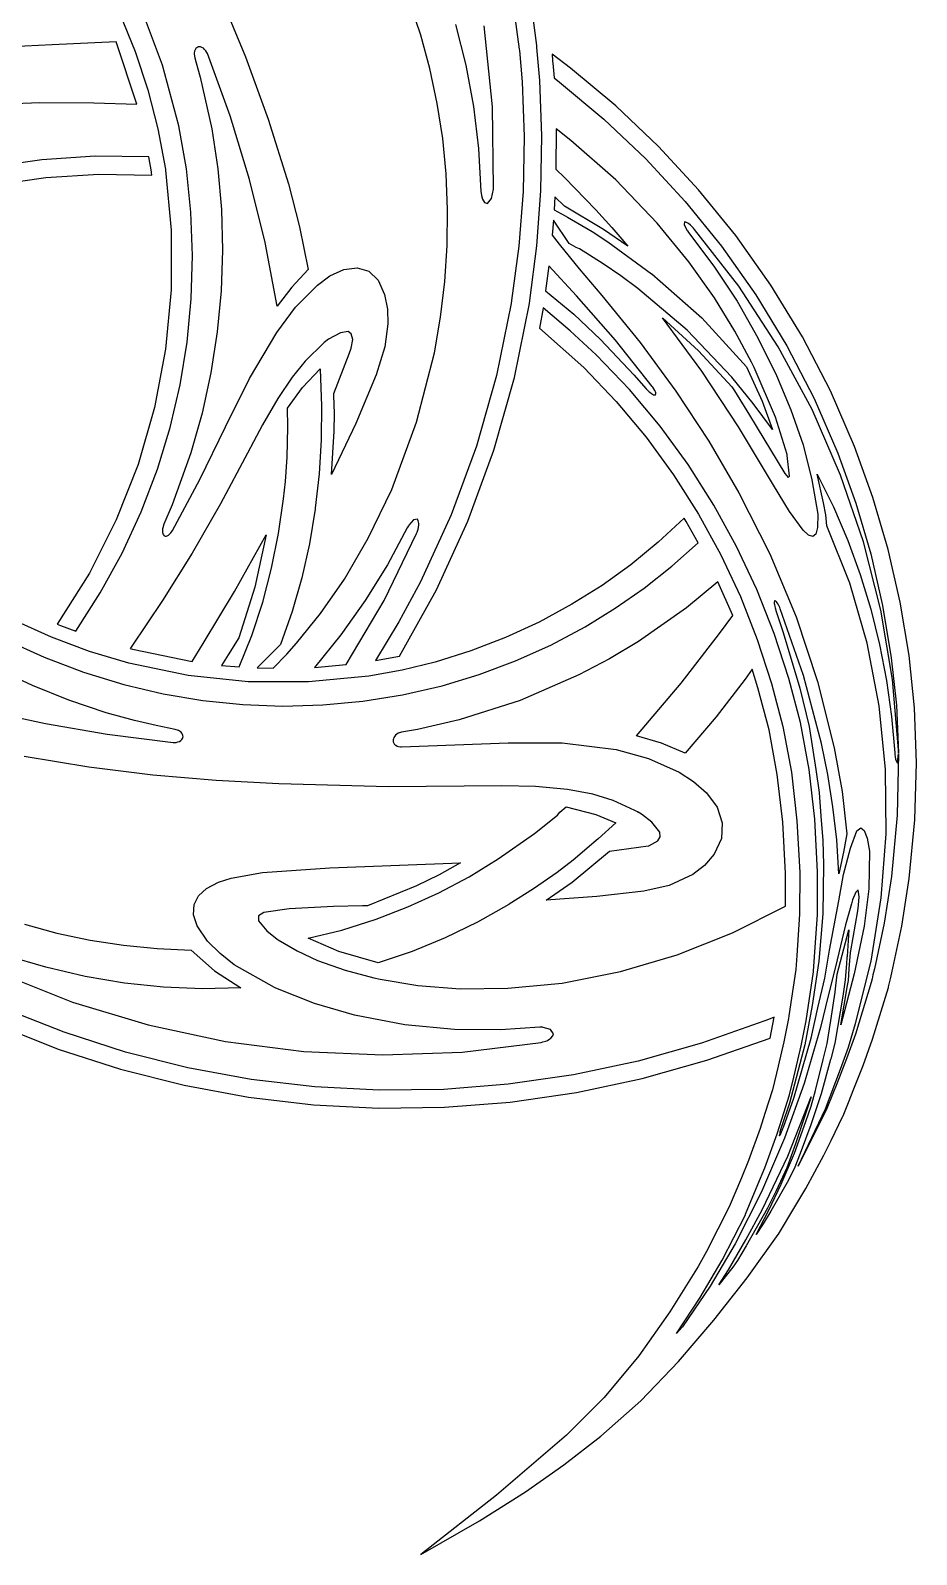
# Model space of a CAD drawing. Extents: x 0 to 179, y 0 to 188.
# Drawn here: x 106.1 to 178.8, y 0 to 125 of the extents above; entities that cross this region are included whole.
import ezdxf

# ---------------------------------------------------------------- set-up
doc = ezdxf.new("R2010")
doc.units = 0

msp = doc.modelspace()

# ---------------------------------------------------------------- linework, layer by layer
at = {"layer": 'Layer 1'}
for p, q in [((121.701329, 127.753949), (123.751054, 122.795496)), ((145.530292, 128.370305), (146.18922, 123.44251)), ((147.632023, 123.730539), (147.00178, 128.488046)), ((113.443101, 126.321666), (114.69399, 123.252624)), ((116.953996, 122.11512), (115.130941, 126.918012)), ((138.119264, 124.567579), (137.224777, 127.243992)), ((140.977357, 125.445189), (141.811611, 122.127887)), ((143.9971, 118.704653), (143.32929, 125.333422)), ((107.895131, 123.781857), (103.117762, 123.547928)), ((113.134021, 124.040799), (107.895131, 123.781857)), ((114.835891, 118.923899), (113.134021, 124.040799)), ((138.854948, 121.840691), (138.119264, 124.567579)), ((147.632938, 123.728755), (147.632023, 123.730539)), ((147.651, 123.582), (147.632938, 123.728755)), ((114.69399, 123.252624), (115.735766, 120.106445)), ((119.55013, 123.113914), (119.542013, 123.0197)), ((119.542013, 123.0197), (119.59561, 122.726)), ((119.571381, 123.280143), (119.55013, 123.113914)), ((119.609972, 123.36761), (119.571381, 123.280143)), ((119.59561, 122.726), (119.715258, 122.314475)), ((119.675817, 123.483186), (119.609972, 123.36761)), ((119.745856, 123.54237), (119.675817, 123.483186)), ((119.810813, 123.597508), (119.745856, 123.54237)), ((119.847826, 123.602794), (119.810813, 123.597508)), ((119.879717, 123.621218), (119.847826, 123.602794)), ((119.955282, 123.618587), (119.879717, 123.621218)), ((120.070053, 123.612875), (119.955282, 123.618587)), ((120.181212, 123.57026), (120.070053, 123.612875)), ((120.291662, 123.508143), (120.181212, 123.57026)), ((120.393903, 123.414479), (120.291662, 123.508143)), ((120.49009, 123.304695), (120.393903, 123.414479)), ((120.571248, 123.166787), (120.49009, 123.304695)), ((120.626047, 123.073755), (120.571248, 123.166787)), ((122.483028, 117.952339), (120.626047, 123.073755)), ((123.751054, 122.795496), (125.619313, 117.690833)), ((146.18922, 123.44251), (146.20459, 123.322371)), ((146.20459, 123.322371), (146.426893, 120.756691)), ((147.889184, 120.858115), (147.651, 123.582)), ((147.651, 123.582), (147.651, 123.582)), ((150.399, 121.885), (148.88375, 123.0179)), ((148.88375, 123.0179), (148.884501, 123.009843)), ((148.884501, 123.009843), (148.932329, 122.491421)), ((148.932329, 122.491421), (148.93297, 122.484515)), ((148.93297, 122.484515), (148.975498, 121.997964)), ((118.295461, 117.143066), (116.953996, 122.11512)), ((119.715258, 122.314475), (120.029089, 121.143805)), ((139.470416, 118.987776), (138.854948, 121.840691)), ((141.811611, 122.127887), (142.442219, 118.73299)), ((148.975498, 121.997964), (148.976141, 121.990908)), ((148.976141, 121.990908), (149.048988, 121.06879)), ((154.116591, 118.787821), (150.399, 121.885)), ((150.399, 121.885), (150.399, 121.885)), ((115.735766, 120.106445), (116.56453, 116.8937)), ((120.029089, 121.143805), (120.989093, 116.907775)), ((146.426893, 120.756691), (146.596899, 116.261371)), ((148.061966, 116.338898), (147.889184, 120.858115)), ((149.048988, 121.06879), (149.499979, 120.727324)), ((149.499979, 120.727324), (153.143508, 117.691702)), ((102.465481, 118.900015), (106.897141, 119.056586)), ((106.897141, 119.056586), (111.310651, 119.044651)), ((111.310651, 119.044651), (114.835891, 118.923899)), ((139.919603, 116.106465), (139.470416, 118.987776)), ((142.442219, 118.73299), (142.861044, 115.276419)), ((157.621935, 115.459687), (154.116591, 118.787821)), ((124.066797, 112.739955), (122.483028, 117.952339)), ((125.619313, 117.690833), (127.272961, 112.403075)), ((144.093063, 112.030735), (143.9971, 118.704653)), ((153.143508, 117.691702), (156.57907, 114.429785)), ((116.56453, 116.8937), (117.183127, 113.59471)), ((118.904817, 113.61483), (118.295461, 117.143066)), ((120.989093, 116.907775), (121.480224, 113.609163)), ((146.596899, 116.261371), (146.511192, 111.767283)), ((147.980986, 111.820659), (148.061966, 116.338898)), ((149.222213, 116.891817), (149.210018, 113.583707)), ((150.430713, 115.949196), (149.222213, 116.891817)), ((140.201593, 113.204017), (139.919603, 116.106465)), ((142.861044, 115.276419), (143.059953, 111.774091)), ((154.108033, 112.707522), (150.430713, 115.949196)), ((160.904312, 111.911459), (157.621935, 115.459687)), ((107.047165, 114.370687), (102.704192, 113.730811)), ((111.427541, 114.659047), (107.047165, 114.370687)), ((115.824023, 114.593627), (111.427541, 114.659047)), ((116.02934, 113.383947), (115.824023, 114.593627)), ((156.57907, 114.429785), (159.796161, 110.952212)), ((103.05961, 112.29699), (107.366868, 112.918055)), ((107.366868, 112.918055), (111.710187, 113.189666)), ((111.710187, 113.189666), (116.06834, 113.10963)), ((116.040965, 113.320427), (116.02934, 113.383947)), ((116.06834, 113.10963), (116.040965, 113.320427)), ((117.183127, 113.59471), (117.198536, 113.510292)), ((117.198536, 113.510292), (117.662362, 108.598518)), ((119.275679, 110.065681), (118.904817, 113.61483)), ((121.480224, 113.609163), (121.772744, 110.290038)), ((125.362346, 107.588022), (124.066797, 112.739955)), ((140.315468, 110.287691), (140.201593, 113.204017)), ((149.210018, 113.583707), (149.90425, 112.915484)), ((149.90425, 112.915484), (152.468, 110.254264)), ((157.504273, 109.172456), (154.108033, 112.707522)), ((127.272961, 112.403075), (128.177525, 108.857665)), ((143.059953, 111.774091), (143.076675, 111.61991)), ((143.076675, 111.61991), (143.097257, 111.430717)), ((143.097257, 111.430717), (143.181492, 111.133089)), ((143.928554, 111.174963), (144.082217, 111.947198)), ((144.082217, 111.947198), (144.093063, 112.030735)), ((146.511192, 111.767283), (146.170288, 107.285325)), ((147.646736, 107.314074), (147.980986, 111.820659)), ((149.124487, 111.321298), (149.059782, 110.244618)), ((149.91393, 110.548334), (149.124487, 111.321298)), ((163.953, 108.154), (160.904312, 111.911459)), ((119.408793, 106.507517), (119.275679, 110.065681)), ((121.772744, 110.290038), (121.866133, 106.959356)), ((140.28045, 107.33167), (140.315468, 110.287691)), ((143.181492, 111.133089), (143.359008, 110.852029)), ((143.359008, 110.852029), (143.588264, 110.786588)), ((143.588264, 110.786588), (143.928554, 111.174963)), ((149.059782, 110.244618), (149.968565, 109.762095)), ((153.11356, 108.648734), (149.91393, 110.548334)), ((152.468, 110.254264), (153.80105, 108.809354)), ((159.796161, 110.952212), (162.784279, 107.269624)), ((128.177525, 108.857665), (128.879287, 105.365195)), ((149.007265, 109.41583), (148.89861, 108.18286)), ((150.300935, 107.50786), (149.007265, 109.41583)), ((149.968565, 109.762095), (149.968952, 109.761812)), ((149.968952, 109.761812), (150.158964, 109.661155)), ((150.158964, 109.661155), (150.16276, 109.659081)), ((150.16276, 109.659081), (152.16346, 108.473501)), ((153.80105, 108.809354), (155.10875, 107.272014)), ((160.116492, 105.98373), (157.504273, 109.172456)), ((159.7464, 109.274582), (159.707515, 109.05211)), ((159.707515, 109.05211), (159.948739, 108.592618)), ((159.848446, 109.254152), (159.7464, 109.274582)), ((160.023759, 109.167276), (159.848446, 109.254152)), ((160.078423, 109.131507), (160.023759, 109.167276)), ((160.240001, 108.998439), (160.078423, 109.131507)), ((160.342081, 108.905097), (160.240001, 108.998439)), ((160.492206, 108.745097), (160.342081, 108.905097)), ((160.575094, 108.656722), (160.492206, 108.745097)), ((117.662362, 108.598518), (117.661148, 103.697736)), ((126.354457, 102.369155), (125.362346, 107.588022)), ((148.89861, 108.18286), (149.474792, 107.435686)), ((150.878079, 107.181634), (150.300935, 107.50786)), ((152.16346, 108.473501), (153.46584, 107.64054)), ((155.10875, 107.272014), (153.11356, 108.648734)), ((153.46584, 107.64054), (157.05546, 105.02103)), ((159.948739, 108.592618), (159.986063, 108.539366)), ((159.986063, 108.539366), (160.087742, 108.394197)), ((160.087742, 108.394197), (162.161657, 105.635065)), ((164.211812, 103.995047), (160.575094, 108.656722)), ((166.829803, 104.087134), (163.953, 108.154)), ((119.304904, 102.952239), (119.408793, 106.507517)), ((121.866133, 106.959356), (121.759872, 103.626075)), ((140.090712, 104.383568), (140.28045, 107.33167)), ((146.170288, 107.285325), (145.574707, 102.826391)), ((147.059708, 102.829815), (147.646736, 107.314074)), ((149.474792, 107.435686), (151.119242, 105.420546)), ((151.1255, 107.06559), (150.878079, 107.181634)), ((153.092, 105.819), (151.1255, 107.06559)), ((162.784279, 107.269624), (165.603565, 103.284084)), ((128.879287, 105.365195), (127.54702, 103.926042)), ((130.664872, 104.839053), (131.804968, 105.368879)), ((131.804968, 105.368879), (132.9026, 105.513639)), ((132.9026, 105.513639), (133.851919, 105.215801)), ((133.851919, 105.215801), (134.616786, 104.479064)), ((148.634004, 105.668372), (148.359904, 103.629252)), ((150.881584, 103.212382), (148.634004, 105.668372)), ((151.119242, 105.420546), (152.975752, 103.236276)), ((154.535754, 104.850752), (153.092, 105.819)), ((157.05546, 105.02103), (157.068459, 105.01056)), ((157.068459, 105.01056), (157.075514, 105.004932)), ((157.075514, 105.004932), (161.16591, 101.4034)), ((162.209398, 103.042709), (160.116492, 105.98373)), ((162.161657, 105.635065), (164.058888, 102.755544)), ((127.54702, 103.926042), (126.354457, 102.369155)), ((127.855614, 102.267182), (129.651788, 104.094609)), ((129.651788, 104.094609), (130.664872, 104.839053)), ((134.616786, 104.479064), (135.161058, 103.307129)), ((139.746804, 101.449452), (140.090712, 104.383568)), ((155.930874, 103.799622), (154.535754, 104.850752)), ((159.980342, 100.380111), (155.930874, 103.799622)), ((167.432884, 99.037062), (164.211812, 103.995047)), ((169.417758, 99.837474), (166.829803, 104.087134)), ((117.661148, 103.697736), (117.20243, 98.839501)), ((118.964755, 99.411745), (119.304904, 102.952239)), ((121.759872, 103.626075), (121.438997, 100.248153)), ((135.161058, 103.307129), (135.39416, 102.119162)), ((145.541904, 102.590239), (144.342176, 96.680272)), ((145.574707, 102.826391), (145.541904, 102.590239)), ((145.80755, 96.503009), (147.025974, 102.58354)), ((147.025974, 102.58354), (147.059841, 102.829561)), ((147.059841, 102.829561), (147.059708, 102.829815)), ((148.359904, 103.629252), (150.663822, 101.692475)), ((154.081259, 99.577274), (150.881584, 103.212382)), ((152.975752, 103.236276), (156.107485, 99.370584)), ((163.884786, 100.313037), (162.209398, 103.042709)), ((164.058888, 102.755544), (165.774226, 99.7641)), ((165.603565, 103.284084), (168.139762, 99.119395)), ((126.326168, 100.211329), (127.855614, 102.267182)), ((135.39416, 102.119162), (135.409594, 100.908639)), ((139.249278, 98.535391), (139.746804, 101.449452)), ((148.150278, 102.208208), (147.861246, 100.555758)), ((148.15043, 102.20901), (148.150278, 102.208208)), ((150.383508, 100.346272), (148.15043, 102.20901)), ((150.663822, 101.692475), (152.858, 99.6322)), ((161.169111, 97.018519), (157.940018, 101.401661)), ((157.940018, 101.401661), (160.894097, 98.683833)), ((161.16591, 101.4034), (164.842674, 97.380492)), ((121.438997, 100.248153), (120.915598, 96.898749)), ((124.068558, 96.424369), (126.326168, 100.211329)), ((131.548067, 100.169741), (130.563712, 99.64789)), ((132.169022, 100.273319), (131.548067, 100.169741)), ((132.42235, 100.08862), (132.169022, 100.273319)), ((132.545856, 99.625879), (132.42235, 100.08862)), ((135.409594, 100.908639), (135.180102, 99.023429)), ((147.861246, 100.555758), (147.861031, 100.554604)), ((147.861031, 100.554604), (151.490121, 97.318084)), ((152.51398, 98.367), (150.383508, 100.346272)), ((163.638164, 96.544542), (159.980342, 100.380111)), ((165.244453, 97.758356), (163.884786, 100.313037)), ((117.20243, 98.839501), (116.293745, 94.055371)), ((118.389092, 95.897936), (118.964755, 99.411745)), ((130.189996, 99.368056), (128.639869, 97.854558)), ((130.207308, 99.385122), (130.189996, 99.368056)), ((130.563712, 99.64789), (130.207308, 99.385122)), ((132.253085, 98.447368), (132.423739, 98.906729)), ((132.423739, 98.906729), (132.545856, 99.625879)), ((135.180102, 99.023429), (134.462601, 96.715259)), ((152.858, 99.6322), (155.60653, 96.73811)), ((152.858, 99.6322), (152.858, 99.6322)), ((157.092374, 95.784502), (154.081259, 99.577274)), ((156.107485, 99.370584), (159.039938, 95.395739)), ((165.774226, 99.7641), (167.302462, 96.669197)), ((170.214435, 93.884111), (167.432884, 99.037062)), ((168.139762, 99.119395), (170.384405, 94.790596)), ((171.70823, 95.420363), (169.417758, 99.837474)), ((128.639869, 97.854558), (127.589066, 96.532782)), ((130.991785, 95.188498), (132.253085, 98.447368)), ((137.783115, 92.847074), (139.249278, 98.535391)), ((155.228633, 95.533987), (152.51398, 98.367)), ((160.894097, 98.683833), (163.624918, 95.741761)), ((165.461064, 97.328786), (165.244453, 97.758356)), ((120.915598, 96.898749), (120.191379, 93.586959)), ((122.117528, 92.470719), (124.068558, 96.424369)), ((127.589066, 96.532782), (126.405686, 94.775456)), ((128.42188, 95.692911), (129.859841, 97.219314)), ((129.859841, 97.219314), (129.955656, 94.898444)), ((134.462601, 96.715259), (132.800551, 92.740089)), ((144.342176, 96.680272), (142.695899, 90.887988)), ((144.125345, 90.543723), (145.80755, 96.503009)), ((151.490121, 97.318084), (154.137652, 94.555091)), ((155.60653, 96.73811), (156.599336, 95.58862)), ((164.173428, 92.478361), (161.169111, 97.018519)), ((165.392454, 94.382932), (163.638164, 96.544542)), ((164.842674, 97.380492), (166.107644, 94.562002)), ((167.201784, 93.271056), (165.461064, 97.328786)), ((167.302462, 96.669197), (168.476049, 93.856394)), ((117.578659, 92.422709), (118.389092, 95.897936)), ((127.186301, 93.998514), (128.42188, 95.692911)), ((130.996743, 95.039389), (130.991785, 95.188498)), ((131.034395, 93.571929), (130.996743, 95.039389)), ((157.746362, 92.530246), (155.228633, 95.533987)), ((156.599336, 95.58862), (156.823082, 95.358815)), ((156.823082, 95.358815), (156.898839, 95.296139)), ((156.898839, 95.296139), (157.037306, 95.186693)), ((157.037306, 95.186693), (157.113224, 95.141783)), ((157.147147, 95.704068), (157.092374, 95.784502)), ((157.113224, 95.141783), (157.218307, 95.088725)), ((157.239868, 95.568384), (157.147147, 95.704068)), ((157.218307, 95.088725), (157.279727, 95.075715)), ((157.306526, 95.45063), (157.239868, 95.568384)), ((157.279727, 95.075715), (157.331396, 95.064787)), ((157.359689, 95.338023), (157.306526, 95.45063)), ((157.331396, 95.064787), (157.345956, 95.078596)), ((157.345956, 95.078596), (157.370879, 95.0797)), ((157.387911, 95.245378), (157.359689, 95.338023)), ((157.370879, 95.0797), (157.381188, 95.112638)), ((157.381188, 95.112638), (157.398457, 95.167316)), ((157.398457, 95.167316), (157.387911, 95.245378)), ((159.039938, 95.395739), (161.747873, 91.295962)), ((163.624918, 95.741761), (163.840787, 95.409264)), ((163.840787, 95.409264), (165.075477, 93.416734)), ((173.69258, 90.851145), (171.70823, 95.420363)), ((116.293745, 94.055371), (114.942628, 89.376899)), ((126.405686, 94.775456), (125.136213, 92.638376)), ((127.220535, 92.460314), (127.186301, 93.998514)), ((129.955656, 94.898444), (129.957456, 94.824586)), ((129.978298, 94.28318), (129.957092, 91.40481)), ((129.957456, 94.824586), (129.978298, 94.28318)), ((154.137652, 94.555091), (156.593105, 91.625573)), ((166.957014, 92.238832), (165.392454, 94.382932)), ((166.107644, 94.562002), (166.957014, 92.238832)), ((168.476049, 93.856394), (169.482772, 90.979647)), ((172.530314, 88.505762), (170.214435, 93.884111)), ((170.384405, 94.790596), (172.329029, 90.312724)), ((120.191379, 93.586959), (119.268042, 90.321875)), ((125.136213, 92.638376), (123.900716, 90.318116)), ((132.800551, 92.740089), (130.803441, 88.566469)), ((131.007064, 92.111399), (131.034395, 93.571929)), ((135.755728, 87.333791), (137.783115, 92.847074)), ((160.059155, 89.366006), (157.746362, 92.530246)), ((167.034421, 87.686322), (164.173428, 92.478361)), ((165.075477, 93.416734), (167.977437, 88.626564)), ((168.16255, 90.183966), (167.201784, 93.271056)), ((116.534201, 88.997966), (117.578659, 92.422709)), ((119.999488, 88.145779), (122.117528, 92.470719)), ((127.158381, 89.991172), (127.223611, 92.433432)), ((127.220185, 92.456927), (127.220535, 92.460314)), ((127.223611, 92.433432), (127.220185, 92.456927)), ((129.957092, 91.40481), (129.789782, 88.60827)), ((130.803441, 88.566469), (131.007064, 92.111399)), ((156.593105, 91.625573), (158.848663, 88.53951)), ((161.747873, 91.295962), (164.206052, 87.055476)), ((119.268042, 90.321875), (117.743092, 86.070205)), ((123.900716, 90.318116), (121.693627, 86.151327)), ((127.035434, 87.977672), (127.158381, 89.991172)), ((142.695899, 90.887988), (140.611304, 85.238629)), ((141.987948, 84.732145), (144.125345, 90.543723)), ((168.178097, 90.118276), (168.16255, 90.183966)), ((168.370572, 88.420706), (168.178097, 90.118276)), ((169.482772, 90.979647), (169.514595, 90.889243)), ((169.514595, 90.889243), (170.202693, 88.112335)), ((172.329029, 90.312724), (173.802586, 86.21843)), ((175.195605, 86.675434), (173.69258, 90.851145)), ((114.942628, 89.376899), (113.156616, 84.835641)), ((115.203184, 85.505808), (116.534201, 88.997966)), ((162.159, 86.0515), (160.059155, 89.366006)), ((117.768828, 83.973149), (119.999488, 88.145779)), ((126.876097, 86.564192), (127.035434, 87.977672)), ((129.789782, 88.60827), (129.474935, 85.7828)), ((158.848663, 88.53951), (160.896511, 85.306884)), ((168.354851, 85.52998), (167.034421, 87.686322)), ((167.977437, 88.626564), (168.250174, 88.318074)), ((168.250174, 88.318074), (168.370572, 88.420706)), ((170.202693, 88.112335), (170.677935, 85.291193)), ((171.160424, 86.24616), (170.639053, 88.59129)), ((170.639053, 88.59129), (171.958409, 85.903328)), ((174.419996, 83.036259), (172.530314, 88.505762)), ((126.466589, 83.706245), (126.876097, 86.564192)), ((133.820839, 83.345825), (135.755728, 87.333791)), ((164.206052, 87.055476), (166.742692, 82.05928)), ((171.341529, 85.250345), (171.160424, 86.24616)), ((176.443022, 82.420569), (175.195605, 86.675434)), ((113.637098, 82.117413), (115.203184, 85.505808)), ((117.743092, 86.070205), (117.062844, 84.492245)), ((121.693627, 86.151327), (119.380796, 82.116726)), ((129.463646, 85.712688), (128.994664, 82.879793)), ((129.474935, 85.7828), (129.463646, 85.712688)), ((140.611304, 85.238629), (138.096624, 79.757439)), ((159.718978, 84.98454), (157.593709, 82.997591)), ((159.886, 84.7121), (159.718978, 84.98454)), ((160.896511, 85.306884), (162.717727, 81.980063)), ((164.023127, 82.64649), (162.159, 86.0515)), ((169.492408, 83.998831), (168.354851, 85.52998)), ((170.677935, 85.291193), (170.658628, 84.200143)), ((171.408111, 84.344071), (171.341529, 85.250345)), ((171.958409, 85.903328), (173.130951, 83.155012)), ((173.802586, 86.21843), (175.025457, 82.046519)), ((113.156616, 84.835641), (110.943243, 80.463154)), ((116.953429, 84.095283), (116.936778, 83.916919)), ((116.936778, 83.916919), (116.947362, 83.82183)), ((116.947362, 83.82183), (116.974032, 83.691559)), ((116.966626, 84.193866), (116.953429, 84.095283)), ((117.062844, 84.492245), (116.966626, 84.193866)), ((117.527796, 83.662363), (117.620882, 83.761333)), ((117.620882, 83.761333), (117.71395, 83.895194)), ((117.71395, 83.895194), (117.768828, 83.973149)), ((137.004419, 84.178813), (135.385932, 81.1387)), ((137.105254, 84.343828), (137.004419, 84.178813)), ((137.140385, 84.404757), (137.105254, 84.343828)), ((137.518512, 84.844511), (137.140385, 84.404757)), ((137.842141, 84.881374), (137.518512, 84.844511)), ((137.779489, 83.718584), (137.824, 83.8419)), ((137.824, 83.8419), (137.901944, 84.070613)), ((137.824, 83.8419), (137.824, 83.8419)), ((137.907984, 84.758458), (137.842141, 84.881374)), ((137.901944, 84.070613), (137.930465, 84.219499)), ((137.954059, 84.527646), (137.907984, 84.758458)), ((137.930465, 84.219499), (137.957147, 84.453159)), ((137.957147, 84.453159), (137.954059, 84.527646)), ((139.403944, 79.09474), (141.987948, 84.732145)), ((160.87969, 82.951035), (159.886, 84.7121)), ((159.886, 84.7121), (159.886, 84.7121)), ((169.925883, 83.578573), (169.492408, 83.998831)), ((170.658628, 84.200143), (170.514275, 83.675361)), ((173.300078, 79.657659), (171.408111, 84.344071)), ((116.974032, 83.691559), (117.013074, 83.619403)), ((117.013074, 83.619403), (117.046182, 83.558364)), ((117.046182, 83.558364), (117.077297, 83.544868)), ((117.077297, 83.544868), (117.101641, 83.516327)), ((117.101641, 83.516327), (117.154182, 83.511394)), ((117.154182, 83.511394), (117.241589, 83.502123)), ((117.241589, 83.502123), (117.33428, 83.529327)), ((117.33428, 83.529327), (117.429496, 83.579858)), ((117.429496, 83.579858), (117.527796, 83.662363)), ((122.846373, 78.959267), (125.452369, 83.598466)), ((125.452369, 83.598466), (124.521894, 79.329284)), ((125.893896, 80.87891), (126.466589, 83.706245)), ((128.994664, 82.879793), (128.3649, 80.080657)), ((131.868166, 79.987927), (133.820839, 83.345825)), ((135.106627, 78.22953), (137.779489, 83.718584)), ((157.593709, 82.997591), (155.347864, 81.152708)), ((158.706046, 81.037444), (160.87969, 82.951035)), ((165.670385, 79.135572), (164.023127, 82.64649)), ((170.268266, 83.46946), (169.925883, 83.578573)), ((170.514275, 83.675361), (170.268266, 83.46946)), ((173.130951, 83.155012), (174.154998, 80.352394)), ((175.84808, 77.438701), (174.419996, 83.036259)), ((111.841919, 78.844619), (113.637098, 82.117413)), ((119.380796, 82.116726), (116.935916, 78.21269)), ((162.717727, 81.980063), (164.327007, 78.549751)), ((166.742692, 82.05928), (168.896736, 76.895021)), ((175.025457, 82.046519), (175.994647, 77.808486)), ((177.431775, 78.098267), (176.443022, 82.420569)), ((110.943243, 80.463154), (108.310046, 76.290992)), ((125.15964, 78.089166), (125.893896, 80.87891)), ((128.3649, 80.080657), (127.576097, 77.322114)), ((129.904156, 77.149586), (131.868166, 79.987927)), ((135.385932, 81.1387), (133.574839, 78.213526)), ((155.347864, 81.152708), (152.988544, 79.45535)), ((156.431444, 79.248623), (158.706046, 81.037444)), ((174.154998, 80.352394), (175.028867, 77.501529)), ((109.823621, 75.699266), (111.841919, 78.844619)), ((120.290229, 74.701526), (122.846373, 78.959267)), ((124.521894, 79.329284), (123.206129, 75.162696)), ((138.096624, 79.757439), (136.328919, 76.475514)), ((136.367754, 73.66372), (139.403944, 79.09474)), ((152.988544, 79.45535), (150.522848, 77.91098)), ((154.061242, 77.58855), (156.431444, 79.248623)), ((162.49292, 79.76627), (159.91074, 77.62646)), ((163.702, 76.9916), (162.49292, 79.76627)), ((167.096311, 75.529087), (165.670385, 79.135572)), ((174.736513, 74.718081), (173.300078, 79.657659)), ((116.935916, 78.21269), (114.378656, 74.411036)), ((124.265447, 75.343992), (125.15964, 78.089166)), ((133.574839, 78.213526), (131.577215, 75.412421)), ((132.011719, 72.966884), (135.106627, 78.22953)), ((150.522848, 77.91098), (147.834108, 76.460018)), ((151.6008, 76.061205), (154.061242, 77.58855)), ((159.91074, 77.62646), (155.9627, 74.85038)), ((164.327007, 78.549751), (165.719986, 75.026056)), ((167.115753, 78.148285), (167.104913, 78.097384)), ((167.104913, 78.097384), (167.114156, 77.988424)), ((167.114156, 77.988424), (167.125589, 77.905024)), ((167.126153, 78.194852), (167.115753, 78.148285)), ((167.125589, 77.905024), (167.160833, 77.735409)), ((167.140137, 78.195177), (167.126153, 78.194852)), ((167.14787, 78.209911), (167.140137, 78.195177)), ((167.181096, 78.196365), (167.14787, 78.209911)), ((167.160833, 77.735409), (167.179866, 77.637171)), ((167.179866, 77.637171), (167.269497, 77.321156)), ((167.231871, 78.175568), (167.181096, 78.196365)), ((167.2928, 78.117199), (167.231871, 78.175568)), ((167.359161, 78.039898), (167.2928, 78.117199)), ((167.431975, 77.931324), (167.359161, 78.039898)), ((167.495102, 77.804445), (167.431975, 77.931324)), ((167.558884, 77.649917), (167.495102, 77.804445)), ((167.601658, 77.545986), (167.558884, 77.649917)), ((169.506537, 72.086777), (167.601658, 77.545986)), ((175.028867, 77.501529), (175.750876, 74.608472)), ((175.994647, 77.808486), (176.707159, 73.515824)), ((178.15881, 73.720246), (177.431775, 78.098267)), ((107.833514, 75.215702), (104.793658, 76.578952)), ((108.310046, 76.290992), (108.573571, 76.181188)), ((127.576097, 77.322114), (126.63, 74.611)), ((127.935258, 74.720291), (129.904156, 77.149586)), ((136.328919, 76.475514), (134.411244, 73.301079)), ((147.834108, 76.460018), (145.061703, 75.183411)), ((162.620161, 75.526649), (163.702, 76.9916)), ((163.702, 76.9916), (163.702, 76.9916)), ((167.269497, 77.321156), (167.841973, 75.607596)), ((168.896736, 76.895021), (170.659988, 71.584615)), ((176.808403, 71.742224), (175.84808, 77.438701)), ((104.092274, 74.994909), (107.226655, 73.566353)), ((110.962251, 74.050895), (107.833514, 75.215702)), ((108.573571, 76.181188), (109.823621, 75.699266)), ((123.206129, 75.162696), (122.323787, 73.763306)), ((123.243087, 72.784822), (124.265447, 75.343992)), ((131.577215, 75.412421), (129.399129, 72.744513)), ((145.061703, 75.183411), (142.214095, 74.084736)), ((148.786651, 74.571618), (151.6008, 76.061205)), ((159.478234, 71.436169), (162.620161, 75.526649)), ((165.719986, 75.026056), (166.892301, 71.419084)), ((168.296441, 71.837373), (167.096311, 75.529087)), ((167.841973, 75.607596), (169.205223, 71.026156)), ((114.170628, 73.08981), (110.962251, 74.050895)), ((114.378656, 74.411036), (114.280347, 74.276264)), ((114.280347, 74.276264), (114.469963, 74.223006)), ((114.469963, 74.223006), (119.366203, 73.213656)), ((119.366203, 73.213656), (120.290229, 74.701526)), ((122.323787, 73.763306), (121.785917, 72.90795)), ((126.63, 74.611), (124.71408, 72.70449)), ((126.01276, 72.669777), (127.13975, 73.815657)), ((127.13975, 73.815657), (127.935258, 74.720291)), ((142.214095, 74.084736), (139.299748, 73.16757)), ((145.886413, 73.265302), (148.786651, 74.571618)), ((155.9627, 74.85038), (153.603553, 73.452043)), ((175.715499, 69.596598), (174.736513, 74.718081)), ((175.750876, 74.608472), (176.319343, 71.679277)), ((106.276355, 71.256874), (103.352798, 72.627767)), ((107.226655, 73.566353), (110.454563, 72.34326)), ((119.035576, 72.078299), (114.170628, 73.08981)), ((121.785917, 72.90795), (123.243087, 72.784822)), ((124.71408, 72.70449), (126.01276, 72.669777)), ((129.399129, 72.744513), (132.011719, 72.966884)), ((136.600802, 72.513897), (133.867228, 72.02485)), ((134.411244, 73.301079), (136.367754, 73.66372)), ((139.299748, 73.16757), (136.600802, 72.513897)), ((142.909018, 72.145941), (145.886413, 73.265302)), ((153.603553, 73.452043), (151.09508, 72.12666)), ((165.304732, 72.591034), (164.710161, 71.770409)), ((165.770556, 71.076784), (165.304732, 72.591034)), ((176.707159, 73.515824), (177.133306, 69.631653)), ((178.619771, 69.418512), (178.15881, 73.720246)), ((109.272769, 70.05353), (106.276355, 71.256874)), ((110.454563, 72.34326), (113.7664, 71.3312)), ((113.7664, 71.3312), (116.988593, 70.569967)), ((123.965127, 71.562276), (119.035576, 72.078299)), ((128.921578, 71.54378), (123.965127, 71.562276)), ((133.867228, 72.02485), (128.921578, 71.54378)), ((139.8634, 71.217225), (142.909018, 72.145941)), ((151.09508, 72.12666), (146.275073, 70.031077)), ((155.811421, 67.118499), (159.478234, 71.436169)), ((164.710161, 71.770409), (162.339067, 68.680319)), ((166.892301, 71.419084), (167.822459, 67.882283)), ((169.250915, 68.210074), (168.296441, 71.837373)), ((170.976248, 66.494686), (169.506537, 72.086777)), ((170.659988, 71.584615), (172.024252, 66.149976)), ((176.319343, 71.679277), (176.732586, 68.719998)), ((177.294804, 65.975962), (176.808403, 71.742224)), ((112.334918, 69.02083), (109.272769, 70.05353)), ((116.988593, 70.569967), (120.243148, 70.022067)), ((120.243148, 70.022067), (123.51959, 69.687546)), ((133.375464, 69.964714), (136.634681, 70.484166)), ((136.634681, 70.484166), (139.8634, 71.217225)), ((146.275073, 70.031077), (141.26511, 68.4423)), ((166.679991, 67.616097), (165.770556, 71.076784)), ((169.205223, 71.026156), (169.967691, 67.906756)), ((102.309977, 69.237172), (107.350054, 68.142103)), ((114.634448, 68.389282), (112.334918, 69.02083)), ((123.51959, 69.687546), (126.807442, 69.56645)), ((126.807442, 69.56645), (130.096225, 69.658824)), ((130.096225, 69.658824), (133.375464, 69.964714)), ((176.235121, 64.364471), (175.715499, 69.596598)), ((177.133306, 69.631653), (177.301679, 65.727804)), ((178.775003, 64.922982), (178.619771, 69.418512)), ((107.350054, 68.142103), (112.410302, 67.261772)), ((116.421708, 67.978), (114.634448, 68.389282)), ((117.981768, 67.654291), (116.421708, 67.978)), ((118.257445, 67.565673), (117.981768, 67.654291)), ((118.334754, 67.514887), (118.257445, 67.565673)), ((118.467294, 67.419053), (118.334754, 67.514887)), ((137.85933, 67.658697), (136.54805, 67.437613)), ((141.26511, 68.4423), (137.85933, 67.658697)), ((162.339067, 68.680319), (159.813611, 65.715049)), ((167.356234, 63.947518), (166.679991, 67.616097)), ((167.822459, 67.882283), (168.5139, 64.139842)), ((169.960627, 64.375283), (169.250915, 68.210074)), ((169.967691, 67.906756), (170.526208, 64.360216)), ((176.732586, 68.719998), (176.988923, 65.73669)), ((112.410302, 67.261772), (117.810854, 66.579363)), ((117.810854, 66.579363), (117.9154, 66.58498)), ((117.9154, 66.58498), (118.070622, 66.593071)), ((118.070622, 66.593071), (118.208437, 66.627623)), ((118.208437, 66.627623), (118.334988, 66.674754)), ((118.334988, 66.674754), (118.438792, 66.744317)), ((118.438792, 66.744317), (118.52561, 66.82287)), ((118.524867, 67.344327), (118.467294, 67.419053)), ((118.593933, 67.232386), (118.524867, 67.344327)), ((118.52561, 66.82287), (118.582779, 66.92193)), ((118.582779, 66.92193), (118.619338, 66.98777)), ((118.612658, 67.142752), (118.593933, 67.232386)), ((118.630678, 67.059835), (118.612658, 67.142752)), ((118.61815, 67.024634), (118.630678, 67.059835)), ((118.619338, 66.98777), (118.61815, 67.024634)), ((135.855336, 66.753825), (135.84698, 66.704197)), ((135.84698, 66.704197), (135.870935, 66.636539)), ((135.876929, 66.884378), (135.848989, 66.801239)), ((135.848989, 66.801239), (135.855336, 66.753825)), ((135.870935, 66.636539), (135.910305, 66.523707)), ((135.91042, 66.982902), (135.876929, 66.884378)), ((135.910305, 66.523707), (135.979316, 66.430396)), ((135.992189, 67.106953), (135.91042, 66.982902)), ((135.979316, 66.430396), (136.067285, 66.34985)), ((136.05684, 67.186861), (135.992189, 67.106953)), ((136.277193, 67.345216), (136.05684, 67.186861)), ((136.067285, 66.34985), (136.180927, 66.288724)), ((136.180927, 66.288724), (136.304506, 66.24571)), ((136.54805, 67.437613), (136.277193, 67.345216)), ((136.304506, 66.24571), (136.452568, 66.226655)), ((136.539865, 66.215397), (145.285675, 66.553109)), ((145.285675, 66.553109), (149.7276, 66.553468)), ((149.7276, 66.553468), (154.134295, 65.995139)), ((157.851761, 66.528689), (155.811421, 67.118499)), ((159.813611, 65.715049), (157.851761, 66.528689)), ((171.498522, 63.952285), (170.976248, 66.494686)), ((110.909593, 64.553961), (105.608514, 65.436693)), ((136.452568, 66.226655), (136.539865, 66.215397)), ((154.134295, 65.995139), (156.786813, 65.256498)), ((156.786813, 65.256498), (159.305005, 64.142879)), ((172.024252, 66.149976), (172.688253, 62.576896)), ((176.988923, 65.73669), (177.002311, 65.603151)), ((177.002311, 65.603151), (177.018948, 65.437831)), ((177.018948, 65.437831), (177.060867, 65.180445)), ((177.060867, 65.180445), (177.203756, 64.887925)), ((177.302124, 65.673391), (177.177634, 60.618419)), ((177.203756, 64.887925), (177.302124, 65.673391)), ((177.29569, 65.903888), (177.294804, 65.975962)), ((177.301679, 65.727804), (177.29569, 65.903888)), ((116.146573, 63.915563), (110.909593, 64.553961)), ((121.332199, 63.4749), (116.146573, 63.915563)), ((159.305005, 64.142879), (160.484491, 63.381864)), ((167.803318, 60.042372), (167.356234, 63.947518)), ((168.5139, 64.139842), (168.970709, 60.163321)), ((170.429444, 60.306163), (169.960627, 64.375283)), ((170.526208, 64.360216), (170.791683, 62.475516)), ((171.901437, 61.315346), (171.498522, 63.952285)), ((176.281518, 59.097093), (176.235121, 64.364471)), ((178.624419, 60.250408), (178.775003, 64.922982)), ((126.479214, 63.185373), (121.332199, 63.4749)), ((135.478269, 62.954468), (126.479214, 63.185373)), ((144.761214, 63.022127), (135.478269, 62.954468)), ((147.540724, 62.982139), (144.761214, 63.022127)), ((150.163524, 62.736298), (147.540724, 62.982139)), ((152.22716, 62.335689), (150.163524, 62.736298)), ((160.484491, 63.381864), (161.542415, 62.459299)), ((172.688253, 62.576896), (173.062383, 59.103986)), ((149.522233, 60.85968), (150.035948, 61.319118)), ((150.035948, 61.319118), (152.476393, 60.688838)), ((153.892133, 61.825202), (152.22716, 62.335689)), ((156.019174, 60.833738), (153.892133, 61.825202)), ((161.542415, 62.459299), (162.418527, 61.268178)), ((162.418527, 61.268178), (162.839354, 59.999155)), ((170.791683, 62.475516), (170.935616, 60.529536)), ((172.231717, 58.5933), (171.901437, 61.315346)), ((147.437884, 59.120195), (149.327364, 60.628015)), ((149.327364, 60.628015), (149.522233, 60.85968)), ((152.476393, 60.688838), (154.123548, 59.993508)), ((154.123548, 59.993508), (152.675518, 58.691188)), ((156.221725, 60.707181), (155.896598, 60.904876)), ((155.896598, 60.904876), (156.019174, 60.833738)), ((157.06243, 60.052914), (156.221725, 60.707181)), ((157.723125, 59.217251), (157.06243, 60.052914)), ((162.839354, 59.999155), (162.773774, 58.703682)), ((168.025276, 55.871984), (167.803318, 60.042372)), ((168.970709, 60.163321), (169.196971, 55.924284)), ((170.661231, 55.975873), (170.429444, 60.306163)), ((170.935616, 60.529536), (171.087191, 58.545202)), ((177.177634, 60.618419), (176.712, 55.5834)), ((178.167935, 55.417546), (178.624419, 60.250408)), ((144.462924, 57.031235), (147.437884, 59.120195)), ((157.569314, 58.513223), (157.761099, 58.840139)), ((157.761099, 58.840139), (157.723125, 59.217251)), ((173.062383, 59.103986), (172.777023, 57.601996)), ((173.34937, 57.910428), (173.892241, 59.349048)), ((173.892241, 59.349048), (174.19911, 59.574156)), ((174.19911, 59.574156), (174.481819, 59.364206)), ((174.481819, 59.364206), (174.725995, 58.730052)), ((175.882998, 53.854028), (176.281518, 59.097093)), ((150.53077, 55.140885), (153.60902, 57.664675)), ((152.502823, 58.535052), (150.611953, 56.944992)), ((152.506447, 58.537713), (152.502823, 58.535052)), ((152.674369, 58.690923), (152.506447, 58.537713)), ((152.675518, 58.691188), (152.674369, 58.690923)), ((153.60902, 57.664675), (156.78255, 58.109025)), ((156.78255, 58.109025), (156.822752, 58.115781)), ((156.822752, 58.115781), (157.569314, 58.513223)), ((162.773774, 58.703682), (162.190665, 57.433209)), ((171.087191, 58.545202), (171.133242, 56.540236)), ((172.409451, 55.802546), (172.231717, 58.5933)), ((172.777023, 57.601996), (172.409451, 55.802546)), ((172.797724, 55.770011), (173.34937, 57.910428)), ((174.725995, 58.730052), (174.917271, 57.682548)), ((174.917271, 57.682548), (174.854406, 54.585724)), ((125.137186, 55.927612), (130.664886, 56.295065)), ((130.664886, 56.295065), (141.381886, 56.706827)), ((141.381886, 56.706827), (139.632956, 55.733494)), ((142.079438, 55.567401), (144.462924, 57.031235)), ((150.611953, 56.944992), (149.309933, 55.935992)), ((161.394446, 56.505302), (160.433555, 55.749219)), ((162.190665, 57.433209), (161.394446, 56.505302)), ((171.133242, 56.540236), (171.094506, 52.525926)), ((120.560286, 54.608582), (121.528507, 55.125489)), ((121.528507, 55.125489), (122.571446, 55.467426)), ((122.571446, 55.467426), (125.137186, 55.927612)), ((139.632956, 55.733494), (137.761866, 54.833973)), ((139.612818, 54.254065), (142.079438, 55.567401)), ((149.309933, 55.935992), (147.378242, 54.594724)), ((148.40462, 53.645985), (150.53077, 55.140885)), ((160.433555, 55.749219), (158.498996, 54.863376)), ((168.030333, 53.171104), (168.025276, 55.871984)), ((169.196971, 55.924284), (169.180034, 52.511606)), ((170.644112, 52.48312), (170.661231, 55.975873)), ((172.396563, 53.596358), (172.797724, 55.770011)), ((176.71146, 55.5835), (176.124643, 51.777519)), ((176.712, 55.5834), (176.71146, 55.5835)), ((177.568696, 51.522386), (178.167935, 55.417546)), ((119.52654, 53.28563), (119.890254, 54.005379)), ((119.890254, 54.005379), (120.560286, 54.608582)), ((137.761866, 54.833973), (133.743656, 53.194303)), ((137.070176, 53.09474), (139.612818, 54.254065)), ((147.378242, 54.594724), (145.358, 53.3193)), ((152.55366, 53.95732), (148.40462, 53.645985)), ((156.424, 54.3926), (152.55366, 53.95732)), ((158.498996, 54.863376), (156.424, 54.3926)), ((173.809575, 54.312219), (173.532738, 53.672442)), ((173.983046, 54.493567), (173.809575, 54.312219)), ((174.070287, 53.930842), (173.983046, 54.493567)), ((174.026444, 53.233124), (174.070287, 53.930842)), ((174.854406, 54.585724), (174.468569, 51.512388)), ((175.042896, 48.663384), (175.882998, 53.854028)), ((119.484441, 52.461829), (119.52654, 53.28563)), ((125.252496, 52.637553), (124.818173, 52.363768)), ((127.330508, 52.936852), (125.252496, 52.637553)), ((130.971376, 53.134591), (127.330508, 52.936852)), ((133.342816, 53.178146), (130.971376, 53.134591)), ((133.743656, 53.194303), (133.342816, 53.178146)), ((134.458624, 52.092935), (137.070176, 53.09474)), ((145.334984, 53.305266), (142.775688, 51.857762)), ((145.343193, 53.310273), (145.334984, 53.305266)), ((145.3586, 53.31929), (145.343193, 53.310273)), ((145.358, 53.3193), (145.3586, 53.31929)), ((163.679689, 50.971716), (168.030333, 53.171104)), ((169.180034, 52.511606), (168.959566, 49.106014)), ((171.094506, 52.525926), (170.754841, 48.644154)), ((171.64515, 49.560868), (172.396563, 53.596358)), ((173.43019, 53.346699), (172.944198, 51.629468)), ((173.380607, 49.50821), (173.974018, 52.77481)), ((173.434937, 53.365695), (173.43019, 53.346699)), ((173.532738, 53.672442), (173.434937, 53.365695)), ((173.974018, 52.77481), (174.026444, 53.233124)), ((105.615804, 51.677817), (108.289507, 50.953428)), ((119.779254, 51.546472), (119.484441, 52.461829)), ((120.633695, 50.303522), (119.779254, 51.546472)), ((124.818173, 52.363768), (124.819325, 51.964792)), ((124.819325, 51.964792), (125.511309, 51.133821)), ((131.639224, 51.204689), (134.458624, 52.092935)), ((142.775688, 51.857762), (140.134229, 50.572686)), ((170.420761, 48.997473), (170.644112, 52.48312)), ((172.944198, 51.629468), (172.11827, 48.181169)), ((174.468569, 51.512388), (173.671856, 47.606958)), ((176.124643, 51.777519), (175.31864, 48.02718)), ((176.748715, 47.705226), (177.568696, 51.522386)), ((108.289507, 50.953428), (110.999156, 50.377901)), ((110.999156, 50.377901), (113.738539, 49.952735)), ((121.676035, 49.26975), (120.633695, 50.303522)), ((125.511309, 51.133821), (126.350965, 50.452402)), ((126.350965, 50.452402), (126.416232, 50.409117)), ((126.416232, 50.409117), (127.992049, 49.486159)), ((128.896764, 50.529687), (131.639224, 51.204689)), ((131.409494, 49.443827), (128.896764, 50.529687)), ((140.134229, 50.572686), (137.418322, 49.4535)), ((159.156524, 49.180435), (163.679689, 50.971716)), ((172.275751, 47.594401), (173.229704, 51.225751)), ((173.229704, 51.225751), (173.077979, 49.036551)), ((107.369201, 48.149931), (104.171325, 49.102783)), ((113.738539, 49.952735), (116.501448, 49.679429)), ((116.501448, 49.679429), (119.281671, 49.559484)), ((119.281671, 49.559484), (121.210451, 47.863613)), ((122.827525, 48.359132), (121.676035, 49.26975)), ((127.992049, 49.486159), (129.649152, 48.718657)), ((134.635684, 48.503666), (131.409494, 49.443827)), ((137.418322, 49.4535), (134.635684, 48.503666)), ((154.489438, 47.807108), (159.156524, 49.180435)), ((168.959566, 49.106014), (168.876195, 47.966874)), ((170.335699, 47.834633), (170.420761, 48.997473)), ((171.248247, 47.271828), (171.64515, 49.560868)), ((173.072575, 48.966402), (173.036679, 48.460265)), ((173.077979, 49.036551), (173.072575, 48.966402)), ((173.264394, 48.011006), (173.370419, 49.369676)), ((173.370419, 49.369676), (173.380607, 49.50821)), ((103.521658, 47.691307), (109.57294, 45.303518)), ((110.589039, 47.401977), (107.369201, 48.149931)), ((121.210451, 47.863613), (123.367221, 46.469154)), ((126.131215, 46.485562), (122.827525, 48.359132)), ((129.649152, 48.718657), (131.934736, 47.916438)), ((131.934736, 47.916438), (134.274642, 47.290107)), ((149.707033, 46.861584), (154.489438, 47.807108)), ((168.876195, 47.966874), (168.308647, 44.183304)), ((169.72339, 43.766011), (170.329335, 47.777661)), ((170.754841, 48.644154), (170.226052, 45.022999)), ((170.329335, 47.777661), (170.335699, 47.834633)), ((172.11827, 48.181169), (171.541561, 45.797479)), ((172.100296, 46.132791), (172.275751, 47.594401)), ((173.671856, 47.606958), (172.564286, 43.435388)), ((173.036679, 48.460265), (172.934297, 47.115035)), ((173.187347, 47.079501), (173.264394, 48.011006)), ((173.764551, 43.553271), (175.042896, 48.663384)), ((175.205204, 47.522663), (175.132154, 47.211547)), ((175.31864, 48.02718), (175.205204, 47.522663)), ((176.635406, 47.201096), (176.748715, 47.705226)), ((113.814801, 46.859421), (110.589039, 47.401977)), ((117.030445, 46.522764), (113.814801, 46.859421)), ((120.219932, 46.392508), (117.030445, 46.522764)), ((123.367221, 46.469154), (120.219932, 46.392508)), ((126.230871, 46.441073), (126.131215, 46.485562)), ((129.402656, 45.176219), (126.230871, 46.441073)), ((134.274642, 47.290107), (134.788433, 47.177563)), ((134.788433, 47.177563), (137.892577, 46.655098)), ((137.892577, 46.655098), (141.354952, 46.384523)), ((141.354952, 46.384523), (145.263717, 46.431474)), ((145.263717, 46.431474), (149.707033, 46.861584)), ((170.687145, 44.836468), (171.248247, 47.271828)), ((172.564286, 43.435388), (173.118522, 46.662318)), ((172.934297, 47.115035), (172.721262, 45.786795)), ((173.118522, 46.662318), (173.187347, 47.079501)), ((175.059465, 46.902864), (173.761685, 42.660744)), ((175.132154, 47.211547), (175.059465, 46.902864)), ((175.167814, 42.246755), (176.469194, 46.500375)), ((176.469194, 46.500375), (176.483398, 46.553964)), ((176.483398, 46.553964), (176.557679, 46.870216)), ((176.557679, 46.870216), (176.635406, 47.201096)), ((109.57294, 45.303518), (115.780161, 43.430796)), ((132.680771, 44.220163), (129.402656, 45.176219)), ((170.226052, 45.022999), (169.619942, 41.790536)), ((171.541561, 45.797479), (170.908419, 43.211849)), ((171.753087, 43.79603), (172.097398, 46.10815)), ((172.097398, 46.10815), (172.099817, 46.12965)), ((172.099817, 46.12965), (172.100296, 46.132791)), ((172.721262, 45.786795), (172.291545, 43.216405)), ((108.876977, 42.826615), (103.945106, 44.780262)), ((136.822586, 43.425785), (132.680771, 44.220163)), ((166.640103, 43.87395), (166.248706, 43.721592)), ((167.100766, 44.05937), (166.640103, 43.87395)), ((166.763, 42.349), (167.100766, 44.05937)), ((168.270265, 43.95427), (167.894184, 42.03484)), ((168.308647, 44.183304), (168.270265, 43.95427)), ((169.319813, 41.697091), (169.72339, 43.766011)), ((170.141855, 42.334898), (170.687145, 44.836468)), ((171.445891, 41.90287), (171.753087, 43.79603)), ((103.359517, 43.436794), (108.380556, 41.447742)), ((113.909644, 41.203875), (108.876977, 42.826615)), ((115.780161, 43.430796), (122.1103, 42.078781)), ((140.890781, 43.060247), (136.822586, 43.425785)), ((144.657971, 43.028588), (140.890781, 43.060247)), ((147.896771, 43.235846), (144.657971, 43.028588)), ((148.096951, 43.229008), (147.896771, 43.235846)), ((148.169377, 43.226377), (148.096951, 43.229008)), ((148.771454, 43.058611), (148.169377, 43.226377)), ((149.004935, 42.69326), (148.771454, 43.058611)), ((148.780312, 42.327353), (148.943741, 42.53359)), ((148.943741, 42.53359), (149.004935, 42.69326)), ((166.248706, 43.721592), (161.1422, 41.926734)), ((170.908419, 43.211849), (169.570013, 38.621478)), ((172.291545, 43.216405), (172.066332, 41.921815)), ((173.761685, 42.660744), (173.04012, 40.640924)), ((173.20333, 41.588071), (173.764551, 43.553271)), ((108.380556, 41.447742), (113.504221, 39.795586)), ((122.1103, 42.078781), (128.530337, 41.253113)), ((128.530337, 41.253113), (135.007251, 40.95943)), ((141.508024, 41.203374), (147.999634, 41.990584)), ((147.999634, 41.990584), (148.13008, 42.025861)), ((148.13008, 42.025861), (148.365428, 42.089457)), ((148.365428, 42.089457), (148.508515, 42.153414)), ((148.508515, 42.153414), (148.718923, 42.274205)), ((148.718923, 42.274205), (148.780312, 42.327353)), ((161.1422, 41.926734), (155.936355, 40.464942)), ((161.57054, 40.52495), (166.763, 42.349)), ((166.763, 42.349), (166.763, 42.349)), ((167.894184, 42.03484), (167.421767, 40.04194)), ((169.619942, 41.790536), (168.365702, 37.010106)), ((168.847396, 39.704201), (169.319813, 41.697091)), ((169.422841, 39.878008), (170.141855, 42.334898)), ((171.1254, 40.5918), (171.445891, 41.90287)), ((172.066332, 41.921815), (171.735743, 40.648995)), ((172.533812, 39.793841), (173.20333, 41.588071)), ((174.398403, 40.090185), (175.167814, 42.246755)), ((119.026489, 39.914545), (113.909644, 41.203875)), ((135.007251, 40.95943), (141.508024, 41.203374)), ((155.936355, 40.464942), (150.647435, 39.340226)), ((156.277175, 39.039405), (161.57054, 40.52495)), ((167.421767, 40.04194), (167.286952, 39.457647)), ((170.486864, 38.058889), (171.125, 40.5917)), ((171.718499, 40.585004), (170.962761, 37.775024)), ((171.125, 40.5917), (171.1254, 40.5918)), ((171.735743, 40.648995), (171.718499, 40.585004)), ((173.04012, 40.640924), (172.231376, 38.593504)), ((173.589659, 38.042765), (174.398403, 40.090185)), ((113.504221, 39.795586), (118.713591, 38.482874)), ((124.210891, 38.961126), (119.026489, 39.914545)), ((129.446233, 38.34612), (124.210891, 38.961126)), ((150.647435, 39.340226), (145.291706, 38.556592)), ((150.899427, 37.896437), (156.277175, 39.039405)), ((167.286952, 39.457647), (166.955522, 38.099167)), ((168.358773, 37.678887), (168.715406, 39.132287)), ((168.715406, 39.132287), (168.847396, 39.704201)), ((168.724906, 37.419528), (169.422841, 39.878008)), ((171.310242, 36.545131), (172.533812, 39.793841)), ((118.713591, 38.482874), (123.991746, 37.512152)), ((123.991746, 37.512152), (129.321766, 36.885969)), ((134.715896, 38.072028), (129.446233, 38.34612)), ((140.00326, 38.141351), (134.715896, 38.072028)), ((145.291706, 38.556592), (140.00326, 38.141351)), ((145.453817, 37.100114), (150.899427, 37.896437)), ((166.955522, 38.099167), (166.337391, 36.160627)), ((167.729099, 35.702587), (168.358773, 37.678887)), ((169.570013, 38.621478), (167.951687, 34.127017)), ((168.22327, 32.66301), (170.14797, 37.52144)), ((170.14797, 37.52144), (168.85712, 33.66288)), ((170.962761, 37.775024), (170.111599, 35.226284)), ((170.140064, 36.767319), (170.486864, 38.058889)), ((171.882911, 37.726761), (171.412001, 36.573131)), ((172.231376, 38.593504), (171.882911, 37.726761)), ((173.246706, 37.188812), (173.589659, 38.042765)), ((129.321766, 36.885969), (134.686731, 36.60687)), ((134.686731, 36.60687), (140.069722, 36.677402)), ((140.069722, 36.677402), (145.453817, 37.100114)), ((168.365702, 37.010106), (167.75934, 35.231826)), ((167.853907, 35.036938), (168.724906, 37.419528)), ((169.075102, 31.855781), (171.310242, 36.545131)), ((169.692268, 35.493499), (170.140064, 36.767319)), ((171.412001, 36.573131), (170.452297, 34.619511)), ((172.748375, 35.970642), (173.246706, 37.188812)), ((166.337391, 36.160627), (165.94228, 34.926497)), ((167.341704, 34.491697), (167.729099, 35.702587)), ((167.75934, 35.231826), (167.655612, 34.909018)), ((167.817065, 34.940717), (167.853907, 35.036938)), ((168.767424, 32.912841), (169.692268, 35.493499)), ((170.111599, 35.226284), (169.221445, 32.878424)), ((171.762065, 33.961271), (172.734828, 35.941511)), ((172.734828, 35.941511), (172.748375, 35.970642)), ((165.94228, 34.926497), (165.003367, 32.304247)), ((167.951687, 34.127017), (166.058494, 29.741248)), ((166.345119, 31.716077), (167.341704, 34.491697)), ((167.528877, 34.388688), (167.523981, 34.345655)), ((167.523981, 34.345655), (167.530508, 34.345782)), ((167.534084, 34.439598), (167.528877, 34.388688)), ((167.530508, 34.345782), (167.531237, 34.329913)), ((167.531237, 34.329913), (167.546239, 34.347411)), ((167.557977, 34.550737), (167.534084, 34.439598)), ((167.546239, 34.347411), (167.571699, 34.375887)), ((167.578029, 34.635463), (167.557977, 34.550737)), ((167.571699, 34.375887), (167.607566, 34.440569)), ((167.627107, 34.810477), (167.578029, 34.635463)), ((167.607566, 34.440569), (167.649998, 34.527914)), ((167.655612, 34.909018), (167.627107, 34.810477)), ((167.649998, 34.527914), (167.701222, 34.646292)), ((167.701222, 34.646292), (167.755197, 34.777807)), ((167.755197, 34.777807), (167.817065, 34.940717)), ((170.452297, 34.619511), (169.844391, 33.387681)), ((171.164189, 32.750021), (171.762065, 33.961271)), ((166.11668, 28.25176), (168.22327, 32.66301)), ((167.677448, 30.368589), (168.767424, 32.912841)), ((168.85712, 33.66288), (168.134349, 31.71498)), ((169.221445, 32.878424), (168.787797, 31.757064)), ((169.844391, 33.387681), (169.075102, 31.855781)), ((169.692849, 30.002731), (171.164189, 32.750021)), ((165.003367, 32.304247), (164.41952, 30.886297)), ((165.775674, 30.331547), (166.345119, 31.716077)), ((168.134349, 31.71498), (167.260197, 29.8182)), ((168.787797, 31.757064), (168.277717, 30.702054)), ((164.41952, 30.886297), (163.424544, 28.501317)), ((164.759284, 27.896687), (165.775674, 30.331547)), ((166.660658, 28.227819), (167.677448, 30.368589)), ((168.277717, 30.702054), (166.817087, 28.164484)), ((168.796351, 28.504751), (169.692849, 30.002731)), ((166.058494, 29.741248), (163.895489, 25.476949)), ((167.260197, 29.8182), (166.547366, 28.40592)), ((163.424544, 28.501317), (161.554544, 24.836157)), ((162.847566, 24.147781), (164.739836, 27.855531)), ((164.739836, 27.855531), (164.759284, 27.896687)), ((164.77911, 25.80455), (166.11668, 28.25176)), ((166.547366, 28.40592), (164.804676, 25.29807)), ((165.612978, 26.243139), (166.660658, 28.227819)), ((166.817087, 28.164484), (166.205125, 27.106024)), ((167.447691, 26.271531), (168.796351, 28.504751)), ((166.205125, 27.106024), (165.612978, 26.243139)), ((167.422201, 26.233067), (167.447691, 26.271531)), ((163.895489, 25.476949), (161.846214, 22.00633)), ((163.35526, 23.3495), (164.77911, 25.80455)), ((164.804676, 25.29807), (164.0964, 24.09734)), ((164.895441, 22.694407), (167.422201, 26.233067)), ((161.554544, 24.836157), (160.864141, 23.620627)), ((161.044139, 21.08119), (162.847566, 24.147781)), ((164.0964, 24.09734), (163.716413, 23.56503)), ((160.864141, 23.620627), (158.555286, 19.888252)), ((162.166448, 19.224344), (164.895441, 22.694407)), ((163.716413, 23.56503), (162.567663, 22.10367)), ((162.567663, 22.10367), (163.355, 23.3494)), ((163.355, 23.3494), (163.35526, 23.3495)), ((161.846214, 22.00633), (159.594429, 18.663549)), ((159.087126, 18.110261), (161.044139, 21.08119)), ((158.555286, 19.888252), (155.998083, 16.281862)), ((159.262109, 15.821107), (162.166448, 19.224344)), ((159.594429, 18.663549), (159.087126, 18.110261)), ((155.998083, 16.281862), (153.174034, 12.88878)), ((156.170637, 12.604696), (159.262109, 15.821107)), ((153.174034, 12.88878), (150.064641, 9.796327)), ((152.880241, 9.695107), (156.170637, 12.604696)), ((150.064641, 9.796327), (144.331083, 4.857983)), ((149.859406, 7.348971), (152.880241, 9.695107)), ((146.699881, 5.133488), (149.859406, 7.348971)), ((142.942936, 2.775132), (146.699881, 5.133488)), ((144.331083, 4.857983), (138.129841, 0.000377)), ((138.129841, 0.000377), (142.942936, 2.775132))]:
    msp.add_line(p, q, dxfattribs=at)

doc.saveas('drawing.dxf')
